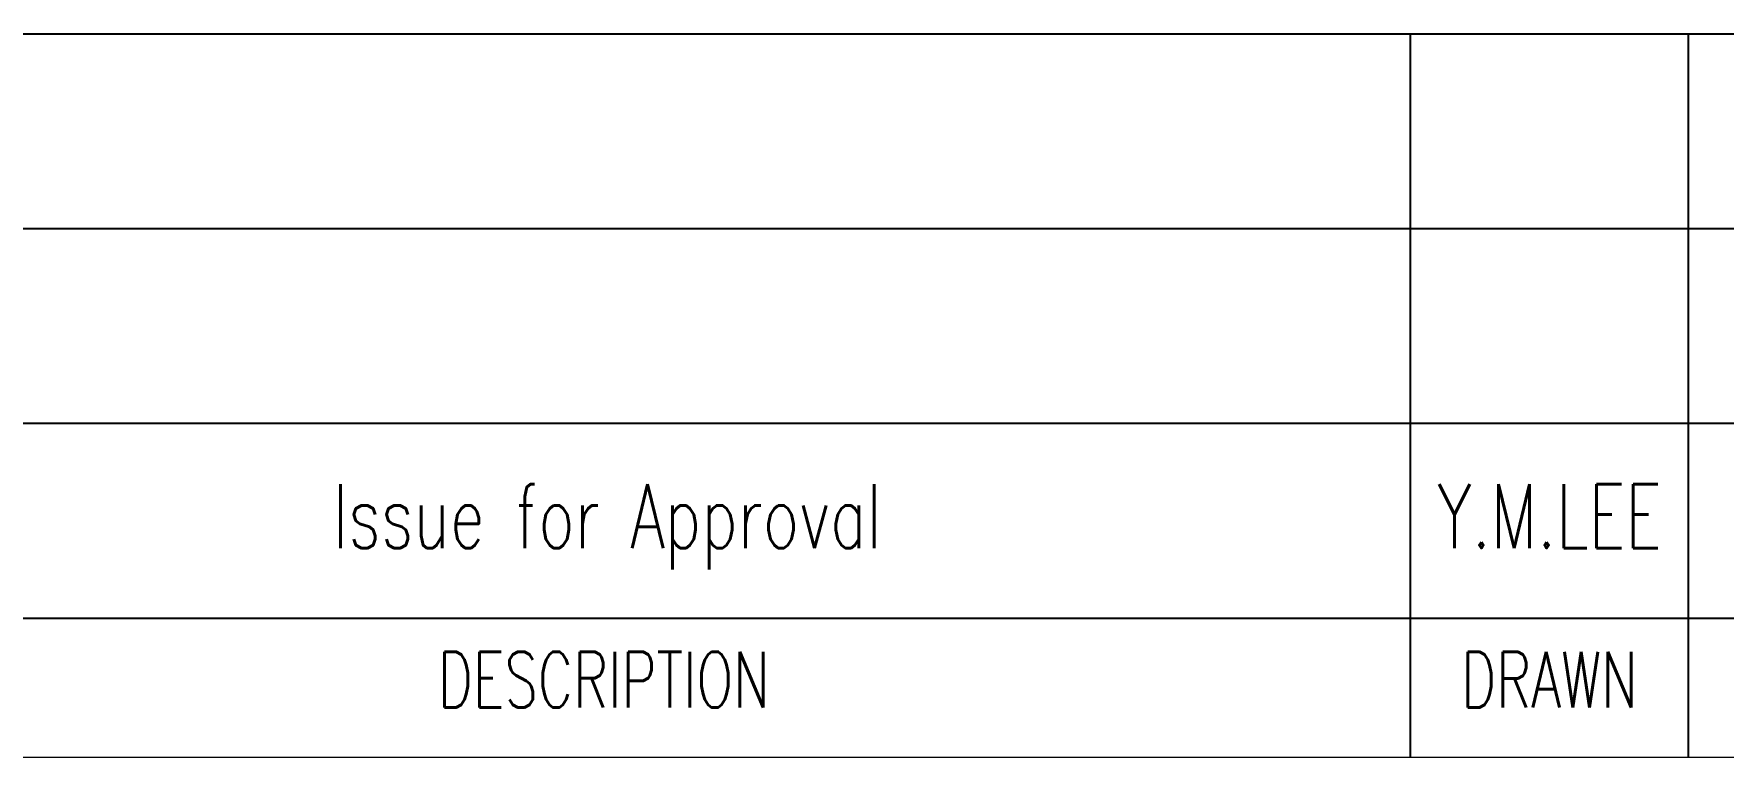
# Model space of a CAD drawing. Header units: millimetres. Extents: x 0 to 134087, y -49114 to 20834.
# Drawn here: x 29702 to 32132, y -25901 to -24861 of the extents above; entities that cross this region are included whole.
import ezdxf
from ezdxf.enums import TextEntityAlignment as Align

# ---------------------------------------------------------------- set-up
doc = ezdxf.new("R2010")
doc.units = ezdxf.units.MM
doc.header["$LTSCALE"] = 35
doc.layers.add('BODER', color=7, linetype='Continuous')
doc.layers.add('border', color=130, linetype='Continuous')
doc.styles.add('ROMANS', font='ROMANS.shx', dxfattribs={"width": 0.8})

# ---------------------------------------------------------------- blocks, each defined once
blk = doc.blocks.new('TITLE')
at = {"layer": 'BODER'}
for p, q in [((699.671, 122.966), (823.671, 122.966)), ((779.671, 96.966), (779.671, 122.966)), ((789.671, 96.966), (789.671, 122.966)), ((699.671, 115.966), (823.671, 115.966)), ((699.671, 108.966), (823.671, 108.966)), ((699.671, 101.966), (823.671, 101.966))]:
    blk.add_line(p, q, dxfattribs=at)
at = {"layer": 'border', "color": 7, "linetype": 'Continuous', "lineweight": 0}
blk.add_line((699.671, 96.966), (823.671, 96.966), dxfattribs=at)
blk.add_line((699.671, 96.966), (823.671, 96.966), dxfattribs=at)
at = {"layer": 'BODER', "style": 'ROMANS', "width": 0.7}
for s, p in [('DESCRIPTION', (750.676, 99.756)), ('DRAWN', (784.671, 99.749))]:
    blk.add_text(s, height=2, dxfattribs=at).set_placement(p, align=Align.MIDDLE)

msp = doc.modelspace()

# ---------------------------------------------------------------- block references
at = {"linetype": 'ByBlock', "xscale": 39.99999999599993, "yscale": 39.99999999599993, "zscale": 39.99999999599993}
msp.add_blockref('TITLE', (495.1219, -29779.1804), dxfattribs=at)

# ---------------------------------------------------------------- texts
at = {"layer": 'BODER', "color": 7, "style": 'ROMANS', "width": 0.7}
msp.add_text('Issue for Approval', height=92, dxfattribs=at).set_placement((30527.1492, -25554.0052), align=Align.MIDDLE_CENTER)
msp.add_text('Y.M.LEE', height=92, dxfattribs=at).set_placement((31881.9512, -25554.0052), align=Align.MIDDLE)

doc.saveas('drawing.dxf')
